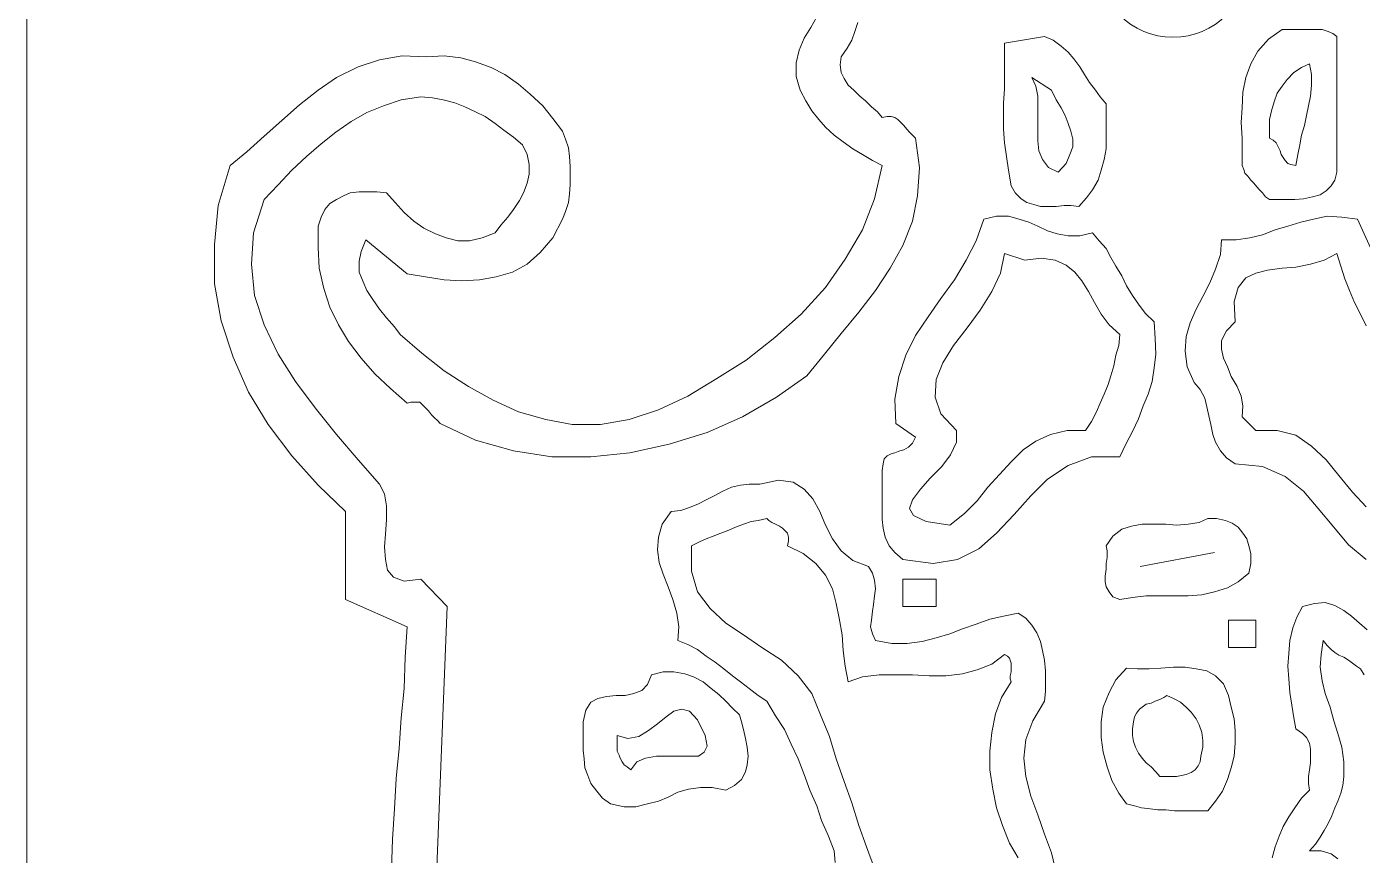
# Model space of a CAD drawing. Header units: millimetres. Extents: x -102 to 1947, y 0 to 1377.
# Drawn here: x 1065.9 to 1216.4, y 648.2 to 741.6 of the extents above; entities that cross this region are included whole.
import ezdxf

# ---------------------------------------------------------------- set-up
doc = ezdxf.new("R2010")
doc.units = ezdxf.units.MM
doc.layers.add('ceco.net 341', color=7, linetype='Continuous', lineweight=5)

# ---------------------------------------------------------------- blocks, each defined once
blk = doc.blocks.new('A$C00E300AF')
for p, q in [((-226.85, 825.53), (-229.94, 823.33)), ((-225.53, 825.53), (-226.85, 825.53)), ((-224.21, 825.53), (-225.53, 825.53)), ((-222.89, 825.53), (-224.21, 825.53)), ((-221.56, 825.53), (-222.89, 825.53)), ((-220.24, 825.53), (-221.56, 825.53)), ((-218.92, 825.53), (-220.24, 825.53)), ((-217.82, 825.53), (-218.92, 825.53)), ((-216.5, 825.09), (-217.82, 825.53)), ((-215.39, 824.65), (-216.5, 825.09)), ((-280.4, 823.99), (-289.44, 822.45)), ((-289.44, 822.45), (-289.44, 818.92)), ((-278.42, 823.11), (-280.4, 823.99)), ((-276.65, 821.79), (-278.42, 823.11)), ((-275.11, 820.46), (-276.65, 821.79)), ((-229.94, 823.33), (-232.36, 820.68)), ((-214.51, 823.99), (-215.39, 824.65)), ((-214.51, 820.91), (-214.51, 823.99)), ((-289.44, 818.92), (-289.44, 815.4)), ((-273.79, 818.92), (-275.11, 820.46)), ((-272.47, 817.16), (-273.79, 818.92)), ((-232.36, 820.68), (-233.9, 817.82)), ((-214.51, 817.6), (-214.51, 820.91)), ((-271.37, 815.4), (-272.47, 817.16)), ((-233.9, 817.82), (-235.01, 814.73)), ((-214.51, 814.51), (-214.51, 817.6)), ((-289.44, 815.4), (-289.44, 812.09)), ((-270.26, 813.63), (-271.37, 815.4)), ((-268.94, 811.87), (-270.26, 813.63)), ((-235.01, 814.73), (-235.67, 811.43)), ((-214.51, 811.21), (-214.51, 814.51)), ((-289.44, 812.09), (-289.66, 809.01)), ((-267.84, 810.33), (-268.94, 811.87)), ((-266.52, 808.79), (-267.84, 810.33)), ((-235.67, 811.43), (-235.89, 807.9)), ((-214.51, 807.9), (-214.51, 811.21)), ((-289.66, 809.01), (-289.66, 806.14)), ((-266.52, 806.14), (-266.52, 808.79)), ((-235.89, 807.9), (-236.11, 804.6)), ((-214.51, 804.82), (-214.51, 807.9)), ((-289.66, 806.14), (-289.66, 803.06)), ((-266.52, 803.5), (-266.52, 806.14)), ((-236.11, 804.6), (-235.89, 801.07)), ((-214.51, 801.73), (-214.51, 804.82)), ((-289.66, 803.06), (-289.44, 799.97)), ((-266.52, 801.07), (-266.52, 803.5)), ((-266.52, 798.65), (-266.52, 801.07)), ((-235.89, 801.07), (-235.89, 797.99)), ((-214.51, 798.87), (-214.51, 801.73)), ((-289.44, 799.97), (-288.99, 796.89)), ((-266.96, 796.22), (-266.52, 798.65)), ((-235.89, 797.99), (-235.89, 794.9)), ((-214.51, 796), (-214.51, 798.87)), ((-288.99, 796.89), (-288.55, 793.8)), ((-267.62, 793.8), (-266.96, 796.22)), ((-235.89, 794.9), (-235.45, 794.02)), ((-214.51, 793.36), (-214.51, 796)), ((-288.55, 793.8), (-287.89, 790.27)), ((-268.28, 791.6), (-267.62, 793.8)), ((-235.45, 794.02), (-235.23, 793.14)), ((-235.23, 793.14), (-234.57, 792.48)), ((-234.57, 792.48), (-233.9, 791.6)), ((-214.95, 791.6), (-214.51, 793.36)), ((-287.89, 790.27), (-287.01, 788.73)), ((-287.01, 788.73), (-285.69, 787.41)), ((-270.93, 787.63), (-269.6, 789.39)), ((-269.6, 789.39), (-268.28, 791.6)), ((-233.9, 791.6), (-233.24, 790.94)), ((-233.24, 790.94), (-232.58, 790.05)), ((-232.58, 790.05), (-231.92, 789.39)), ((-231.92, 789.39), (-231.26, 788.73)), ((-231.26, 788.73), (-230.6, 787.85)), ((-218.26, 788.29), (-216.94, 789.17)), ((-216.94, 789.17), (-215.83, 790.27)), ((-215.83, 790.27), (-214.95, 791.6)), ((-285.69, 787.41), (-284.37, 786.53)), ((-284.37, 786.53), (-282.82, 786.09)), ((-282.82, 786.09), (-281.28, 785.65)), ((-277.76, 785.65), (-275.99, 785.87)), ((-275.99, 785.87), (-274.45, 785.87)), ((-274.45, 785.87), (-272.69, 785.65)), ((-272.69, 785.65), (-270.93, 787.63)), ((-230.6, 787.85), (-229.72, 787.19)), ((-229.72, 787.19), (-227.95, 787.19)), ((-227.95, 787.19), (-225.97, 787.19)), ((-225.97, 787.19), (-223.99, 787.19)), ((-223.99, 787.19), (-222, 787.41)), ((-222, 787.41), (-220.02, 787.85)), ((-220.02, 787.85), (-218.26, 788.29)), ((-294.06, 782.78), (-295.83, 777.93)), ((-291.2, 783.44), (-294.06, 782.78)), ((-288.55, 783.44), (-291.2, 783.44)), ((-286.13, 782.78), (-288.55, 783.44)), ((-283.93, 782.12), (-286.13, 782.78)), ((-281.28, 785.65), (-279.52, 785.65)), ((-279.52, 785.65), (-277.76, 785.65)), ((-219.8, 782.78), (-222.67, 782.12)), ((-216.72, 783.44), (-219.8, 782.78)), ((-213.41, 783.22), (-216.72, 783.44)), ((-209.88, 782.78), (-213.41, 783.22)), ((-202.17, 765.81), (-209.88, 782.78)), ((-281.94, 781.24), (-283.93, 782.12)), ((-279.74, 780.14), (-281.94, 781.24)), ((-277.54, 779.48), (-279.74, 780.14)), ((-269.6, 779.7), (-272.47, 779.04)), ((-268.06, 777.93), (-269.6, 779.7)), ((-228.4, 780.36), (-231.26, 779.26)), ((-225.53, 781.24), (-228.4, 780.36)), ((-222.67, 782.12), (-225.53, 781.24)), ((-295.83, 777.93), (-298.03, 773.53)), ((-275.11, 779.04), (-277.54, 779.48)), ((-272.47, 779.04), (-275.11, 779.04)), ((-266.52, 776.17), (-268.06, 777.93)), ((-240.52, 778.15), (-240.74, 774.85)), ((-237.21, 778.15), (-240.52, 778.15)), ((-234.12, 778.6), (-237.21, 778.15)), ((-231.26, 779.26), (-234.12, 778.6)), ((-265.42, 774.19), (-266.52, 776.17)), ((-264.31, 772.2), (-265.42, 774.19)), ((-240.74, 774.85), (-241.84, 771.54)), ((-298.03, 773.53), (-300.67, 769.12)), ((-262.99, 770), (-264.31, 772.2)), ((-241.84, 771.54), (-243.16, 768.46)), ((-300.67, 769.12), (-303.76, 764.93)), ((-261.89, 767.8), (-262.99, 770)), ((-260.57, 765.59), (-261.89, 767.8)), ((-243.16, 768.46), (-244.7, 765.37)), ((-303.76, 764.93), (-306.62, 760.75)), ((-259.25, 763.61), (-260.57, 765.59)), ((-244.7, 765.37), (-246.24, 762.51)), ((-257.7, 761.63), (-259.25, 763.61)), ((-255.72, 759.64), (-257.7, 761.63)), ((-246.24, 762.51), (-247.57, 759.42)), ((-306.62, 760.75), (-309.49, 756.56)), ((-255.5, 755.9), (-255.72, 759.64)), ((-247.57, 759.42), (-248.45, 756.34)), ((-309.49, 756.56), (-311.69, 752.15)), ((-255.28, 752.37), (-255.5, 755.9)), ((-248.45, 756.34), (-248.67, 753.03)), ((-248.67, 753.03), (-248.23, 749.51)), ((-311.69, 752.15), (-313.23, 747.3)), ((-255.72, 749.29), (-255.28, 752.37)), ((-313.23, 747.3), (-314.12, 742.24)), ((-256.16, 746.2), (-255.72, 749.29)), ((-248.23, 749.51), (-246.69, 745.98)), ((-257.04, 743.34), (-256.16, 746.2)), ((-246.69, 745.98), (-245.36, 744.44)), ((-245.36, 744.44), (-244.26, 742.46)), ((-314.12, 742.24), (-313.9, 736.73)), ((-259.25, 737.83), (-258.14, 740.69)), ((-258.14, 740.69), (-257.04, 743.34)), ((-244.26, 742.46), (-243.82, 740.47)), ((-260.57, 734.96), (-259.25, 737.83)), ((-243.82, 740.47), (-243.38, 738.49)), ((-243.38, 738.49), (-242.94, 736.51)), ((-313.9, 736.73), (-309.49, 733.64)), ((-262.11, 732.1), (-260.57, 734.96)), ((-242.94, 736.51), (-242.5, 734.3)), ((-310.15, 732.32), (-311.03, 731.44)), ((-309.49, 733.64), (-310.15, 732.32)), ((-263.43, 729.23), (-262.11, 732.1)), ((-242.5, 734.3), (-241.84, 732.54)), ((-241.84, 732.54), (-240.74, 730.56)), ((-316.54, 728.79), (-316.76, 727.69)), ((-315.88, 729.45), (-316.54, 728.79)), ((-315, 729.9), (-315.88, 729.45)), ((-314.12, 730.12), (-315, 729.9)), ((-313.01, 730.56), (-314.12, 730.12)), ((-312.13, 730.78), (-313.01, 730.56)), ((-311.03, 731.44), (-312.13, 730.78)), ((-275.11, 727.25), (-269.82, 729.23)), ((-269.82, 729.23), (-263.43, 729.23)), ((-240.74, 730.56), (-239.41, 729.01)), ((-239.41, 729.01), (-237.43, 727.69)), ((-316.76, 727.69), (-316.98, 726.15)), ((-316.98, 726.15), (-316.98, 723.95)), ((-279.74, 724.17), (-275.11, 727.25)), ((-237.43, 727.69), (-231.26, 727.03)), ((-231.26, 727.03), (-226.19, 724.83)), ((-348.93, 722.84), (-350.92, 722.4)), ((-346.95, 723.06), (-348.93, 722.84)), ((-344.53, 723.06), (-346.95, 723.06)), ((-340.34, 723.95), (-344.53, 723.06)), ((-337.03, 723.5), (-340.34, 723.95)), ((-334.61, 721.96), (-337.03, 723.5)), ((-316.98, 723.95), (-316.98, 721.74)), ((-283.49, 720.42), (-279.74, 724.17)), ((-226.19, 724.83), (-222, 721.52)), ((-356.65, 719.54), (-358.41, 718.66)), ((-354.88, 720.42), (-356.65, 719.54)), ((-352.9, 721.52), (-354.88, 720.42)), ((-350.92, 722.4), (-352.9, 721.52)), ((-332.63, 719.76), (-334.61, 721.96)), ((-331.08, 716.89), (-332.63, 719.76)), ((-316.98, 721.74), (-316.98, 719.54)), ((-316.98, 719.54), (-316.98, 717.33)), ((-287.23, 716.23), (-283.49, 720.42)), ((-222, 721.52), (-218.7, 717.56)), ((-364.58, 716.89), (-366.56, 714.03)), ((-362.38, 717.11), (-364.58, 716.89)), ((-360.39, 717.78), (-362.38, 717.11)), ((-358.41, 718.66), (-360.39, 717.78)), ((-329.76, 713.81), (-331.08, 716.89)), ((-316.98, 717.33), (-316.98, 715.13)), ((-218.7, 717.56), (-215.17, 713.37)), ((-366.56, 714.03), (-367.44, 711.16)), ((-328.22, 710.72), (-329.76, 713.81)), ((-316.98, 715.13), (-316.76, 713.15)), ((-291.2, 712.05), (-287.23, 716.23)), ((-260.79, 713.59), (-262.99, 712.93)), ((-258.36, 714.03), (-260.79, 713.59)), ((-255.72, 714.03), (-258.36, 714.03)), ((-253.08, 714.03), (-255.72, 714.03)), ((-250.65, 713.81), (-253.08, 714.03)), ((-248.01, 714.03), (-250.65, 713.81)), ((-245.58, 714.47), (-248.01, 714.03)), ((-243.6, 715.35), (-245.58, 714.47)), ((-241.62, 715.35), (-243.6, 715.35)), ((-239.63, 714.91), (-241.62, 715.35)), ((-238.09, 714.25), (-239.63, 714.91)), ((-236.77, 713.37), (-238.09, 714.25)), ((-367.44, 711.16), (-367.66, 708.3)), ((-326.24, 708.08), (-328.22, 710.72)), ((-316.76, 713.15), (-316.32, 711.16)), ((-316.32, 711.16), (-315.44, 709.18)), ((-295.17, 708.52), (-291.2, 712.05)), ((-264.98, 711.38), (-266.52, 709.18)), ((-262.99, 712.93), (-264.98, 711.38)), ((-235.67, 712.05), (-236.77, 713.37)), ((-234.79, 710.72), (-235.67, 712.05)), ((-234.35, 709.18), (-234.79, 710.72)), ((-215.17, 713.37), (-211.87, 709.4)), ((-367.66, 708.3), (-367.22, 705.44)), ((-323.59, 705.88), (-326.24, 708.08)), ((-315.44, 709.18), (-314.12, 707.64)), ((-314.12, 707.64), (-312.35, 706.1)), ((-300.01, 706.1), (-295.17, 708.52)), ((-266.52, 709.18), (-266.3, 708.08)), ((-266.3, 708.08), (-266.3, 706.54)), ((-233.9, 707.42), (-234.35, 709.18)), ((-233.9, 705.21), (-233.9, 707.42)), ((-211.87, 709.4), (-207.9, 706.1)), ((-367.22, 705.44), (-366.34, 702.79)), ((-320.07, 704.55), (-323.59, 705.88)), ((-319.18, 703.01), (-320.07, 704.55)), ((-312.35, 706.1), (-305.52, 705.21)), ((-305.52, 705.21), (-300.01, 706.1)), ((-266.3, 706.54), (-266.52, 705.21)), ((-266.52, 705.21), (-266.52, 703.89)), ((-234.35, 703.01), (-233.9, 705.21)), ((-366.34, 702.79), (-365.24, 699.93)), ((-318.74, 701.47), (-319.18, 703.01)), ((-318.52, 699.49), (-318.74, 701.47)), ((-304.86, 701.69), (-312.35, 701.69)), ((-312.35, 701.69), (-312.35, 695.52)), ((-304.86, 695.52), (-304.86, 701.69)), ((-266.52, 703.89), (-266.74, 702.35)), ((-266.74, 702.35), (-266.74, 701.03)), ((-236.77, 701.03), (-234.35, 703.01)), ((-365.24, 699.93), (-364.14, 697.06)), ((-318.74, 697.94), (-318.52, 699.49)), ((-266.74, 701.03), (-266.52, 699.93)), ((-266.52, 699.93), (-265.86, 698.82)), ((-265.86, 698.82), (-264.98, 697.72)), ((-244.92, 698.16), (-242.06, 698.82)), ((-242.06, 698.82), (-239.19, 699.71)), ((-239.19, 699.71), (-236.77, 701.03)), ((-364.14, 697.06), (-363.26, 693.98)), ((-319.18, 694.42), (-318.96, 695.96)), ((-318.96, 695.96), (-318.74, 697.94)), ((-312.35, 695.52), (-304.86, 695.52)), ((-264.98, 697.72), (-263.43, 697.06)), ((-263.43, 697.06), (-260.57, 697.5)), ((-260.57, 697.5), (-257.48, 697.94)), ((-257.48, 697.94), (-254.4, 697.94)), ((-254.4, 697.94), (-251.31, 697.94)), ((-251.31, 697.94), (-248.01, 697.94)), ((-248.01, 697.94), (-244.92, 698.16)), ((-222.23, 695.52), (-223.55, 693.09)), ((-219.58, 696.18), (-222.23, 695.52)), ((-217.16, 696.4), (-219.58, 696.18)), ((-214.95, 695.74), (-217.16, 696.4)), ((-212.97, 694.64), (-214.95, 695.74)), ((-363.26, 693.98), (-362.82, 690.89)), ((-319.63, 690.89), (-319.4, 692.43)), ((-319.4, 692.43), (-319.18, 694.42)), ((-292.74, 692.65), (-295.83, 691.55)), ((-289.66, 693.32), (-292.74, 692.65)), ((-286.35, 693.98), (-289.66, 693.32)), ((-284.59, 692.87), (-286.35, 693.98)), ((-283.27, 691.33), (-284.59, 692.87)), ((-232.8, 692.43), (-238.97, 692.43)), ((-238.97, 692.43), (-238.97, 686.26)), ((-232.8, 686.26), (-232.8, 692.43)), ((-223.55, 693.09), (-224.43, 690.67)), ((-211.21, 693.32), (-212.97, 694.64)), ((-209.44, 691.77), (-211.21, 693.32)), ((-362.82, 690.89), (-363.04, 687.81)), ((-319.18, 689.35), (-319.63, 690.89)), ((-318.52, 687.81), (-319.18, 689.35)), ((-301.78, 689.35), (-304.86, 688.47)), ((-298.91, 690.45), (-301.78, 689.35)), ((-295.83, 691.55), (-298.91, 690.45)), ((-282.16, 689.57), (-283.27, 691.33)), ((-281.28, 687.59), (-282.16, 689.57)), ((-224.43, 690.67), (-225.09, 687.81)), ((-207.68, 690.23), (-209.44, 691.77)), ((-363.04, 687.81), (-360.83, 686.92)), ((-360.83, 686.92), (-358.63, 685.82)), ((-314.78, 687.15), (-318.52, 687.81)), ((-311.47, 687.15), (-314.78, 687.15)), ((-307.95, 687.59), (-311.47, 687.15)), ((-304.86, 688.47), (-307.95, 687.59)), ((-280.84, 685.6), (-281.28, 687.59)), ((-225.09, 687.81), (-225.31, 684.94)), ((-358.63, 685.82), (-356.65, 684.28)), ((-356.65, 684.28), (-354.66, 682.96)), ((-280.4, 683.4), (-280.84, 685.6)), ((-280.18, 680.97), (-280.4, 683.4)), ((-238.97, 686.26), (-232.8, 686.26)), ((-225.31, 684.94), (-225.53, 682.08)), ((-366.34, 680.75), (-368.99, 680.09)), ((-363.92, 680.75), (-366.34, 680.75)), ((-361.49, 680.31), (-363.92, 680.75)), ((-359.51, 679.65), (-361.49, 680.31)), ((-354.66, 682.96), (-352.68, 681.42)), ((-352.68, 681.42), (-350.7, 679.87)), ((-280.18, 678.77), (-280.18, 680.97)), ((-261.89, 681.64), (-264.31, 678.99)), ((-259.47, 681.42), (-261.89, 681.64)), ((-256.82, 681.42), (-259.47, 681.42)), ((-254.18, 681.64), (-256.82, 681.42)), ((-251.31, 681.86), (-254.18, 681.64)), ((-248.67, 681.86), (-251.31, 681.86)), ((-246.24, 681.42), (-248.67, 681.86)), ((-243.82, 680.97), (-246.24, 681.42)), ((-241.84, 679.87), (-243.82, 680.97)), ((-225.53, 682.08), (-225.31, 679.21)), ((-369.87, 677.89), (-371.19, 676.57)), ((-368.99, 680.09), (-369.87, 677.89)), ((-357.31, 678.55), (-359.51, 679.65)), ((-355.54, 677.01), (-357.31, 678.55)), ((-350.7, 679.87), (-348.93, 678.55)), ((-348.93, 678.55), (-346.95, 677.01)), ((-280.18, 676.35), (-280.18, 678.77)), ((-264.31, 678.99), (-265.86, 676.13)), ((-240.07, 678.11), (-241.84, 679.87)), ((-238.97, 675.47), (-240.07, 678.11)), ((-225.31, 679.21), (-225.09, 676.13)), ((-381.11, 674.8), (-382.65, 673.92)), ((-379.12, 675.25), (-381.11, 674.8)), ((-376.92, 675.47), (-379.12, 675.25)), ((-374.94, 675.47), (-376.92, 675.47)), ((-372.95, 675.91), (-374.94, 675.47)), ((-371.19, 676.57), (-372.95, 675.91)), ((-353.78, 675.69), (-355.54, 677.01)), ((-352.24, 674.14), (-353.78, 675.69)), ((-346.95, 677.01), (-344.97, 675.47)), ((-344.97, 675.47), (-342.98, 674.14)), ((-280.4, 674.14), (-280.18, 676.35)), ((-265.86, 676.13), (-267.18, 672.82)), ((-238.31, 672.82), (-238.97, 675.47)), ((-225.09, 676.13), (-224.65, 673.26)), ((-383.75, 672.16), (-384.41, 669.52)), ((-382.65, 673.92), (-383.75, 672.16)), ((-350.7, 672.6), (-352.24, 674.14)), ((-349.15, 671.06), (-350.7, 672.6)), ((-342.98, 674.14), (-341, 670.84)), ((-283.05, 669.74), (-280.4, 674.14)), ((-267.18, 672.82), (-267.62, 669.52)), ((-237.65, 670.18), (-238.31, 672.82)), ((-224.65, 673.26), (-224.21, 670.4)), ((-384.41, 669.52), (-384.41, 667.31)), ((-348.71, 669.52), (-349.15, 671.06)), ((-348.27, 667.75), (-348.71, 669.52)), ((-341, 670.84), (-339.02, 667.75)), ((-284.59, 665.55), (-283.05, 669.74)), ((-267.62, 669.52), (-267.62, 665.99)), ((-237.43, 667.53), (-237.65, 670.18)), ((-224.21, 670.4), (-223.77, 667.97)), ((-384.41, 667.31), (-384.41, 665.33)), ((-384.41, 665.33), (-384.41, 663.13)), ((-347.83, 665.77), (-348.27, 667.75)), ((-347.39, 663.79), (-347.83, 665.77)), ((-339.02, 667.75), (-337.47, 664.45)), ((-285.03, 661.36), (-284.59, 665.55)), ((-267.62, 665.99), (-267.18, 662.68)), ((-237.43, 664.67), (-237.43, 667.53)), ((-223.77, 667.97), (-222.23, 666.87)), ((-222.23, 666.87), (-221.34, 665.99)), ((-221.34, 665.99), (-220.68, 664.67)), ((-384.41, 663.13), (-384.19, 661.14)), ((-347.17, 661.8), (-347.39, 663.79)), ((-337.47, 664.45), (-335.93, 661.14)), ((-267.18, 662.68), (-266.3, 659.38)), ((-237.65, 661.8), (-237.43, 664.67)), ((-220.68, 664.67), (-220.46, 663.35)), ((-220.46, 663.35), (-220.46, 661.8)), ((-384.19, 661.14), (-383.97, 659.16)), ((-347.83, 658.28), (-347.39, 659.82)), ((-347.39, 659.82), (-347.17, 661.8)), ((-335.93, 661.14), (-334.61, 657.62)), ((-284.59, 657.18), (-285.03, 661.36)), ((-266.3, 659.38), (-265.2, 656.29)), ((-238.31, 659.16), (-237.65, 661.8)), ((-220.46, 660.26), (-220.68, 658.72)), ((-220.46, 661.8), (-220.46, 660.26)), ((-383.97, 659.16), (-383.31, 657.4)), ((-383.31, 657.4), (-382.65, 655.63)), ((-350.26, 655.19), (-348.71, 656.51)), ((-348.71, 656.51), (-347.83, 658.28)), ((-334.61, 657.62), (-333.29, 654.09)), ((-283.49, 652.77), (-284.59, 657.18)), ((-265.2, 656.29), (-263.65, 653.43)), ((-240.29, 653.87), (-239.19, 656.51)), ((-239.19, 656.51), (-238.31, 659.16)), ((-220.68, 658.72), (-220.9, 657.18)), ((-220.9, 657.18), (-220.9, 655.63)), ((-382.65, 655.63), (-381.33, 653.87)), ((-381.33, 653.87), (-380, 652.33)), ((-365.24, 652.55), (-363.04, 653.65)), ((-363.04, 653.65), (-360.61, 654.31)), ((-360.61, 654.31), (-357.97, 654.75)), ((-357.97, 654.75), (-355.32, 654.75)), ((-355.32, 654.75), (-352.24, 654.09)), ((-352.24, 654.09), (-350.26, 655.19)), ((-333.29, 654.09), (-331.75, 650.56)), ((-263.65, 653.43), (-261.89, 651.01)), ((-241.84, 651.67), (-240.29, 653.87)), ((-220.68, 654.09), (-222.45, 652.33)), ((-220.9, 655.63), (-220.68, 654.09)), ((-380, 652.33), (-378.24, 651.01)), ((-378.24, 651.01), (-375.16, 650.34)), ((-375.16, 650.34), (-372.51, 650.34)), ((-372.51, 650.34), (-369.87, 651.01)), ((-369.87, 651.01), (-367.44, 651.67)), ((-367.44, 651.67), (-365.24, 652.55)), ((-331.75, 650.56), (-330.64, 647.26)), ((-281.94, 648.58), (-283.49, 652.77)), ((-261.89, 651.01), (-260.13, 650.56)), ((-260.13, 650.56), (-258.58, 650.12)), ((-243.6, 649.46), (-241.84, 651.67)), ((-222.45, 652.33), (-223.99, 650.12)), ((-330.64, 647.26), (-329.1, 643.73)), ((-280.4, 644.17), (-281.94, 648.58)), ((-258.58, 650.12), (-256.6, 649.9)), ((-256.6, 649.9), (-254.84, 649.68)), ((-254.84, 649.68), (-253.08, 649.68)), ((-253.08, 649.68), (-251.09, 649.46)), ((-251.09, 649.46), (-249.33, 649.46)), ((-249.33, 649.46), (-247.35, 649.46)), ((-247.35, 649.46), (-245.58, 649.46)), ((-245.58, 649.46), (-243.6, 649.46)), ((-225.31, 648.14), (-226.63, 645.94)), ((-223.99, 650.12), (-225.31, 648.14)), ((-278.86, 639.99), (-280.4, 644.17)), ((-226.63, 645.94), (-227.51, 643.73)), ((-329.1, 643.73), (-327.78, 640.43)), ((-228.4, 641.31), (-229.06, 638.89)), ((-227.51, 643.73), (-228.4, 641.31)), ((-327.78, 640.43), (-327.56, 637.78)), ((-277.76, 635.58), (-278.86, 639.99))]:
    blk.add_line(p, q)
blk.add_arc((-251.45, 840.74), 16.95, 180, 0)
at = {"layer": 'ceco.net 341'}
for p, q in [((-333.07, 825.97), (-331.75, 828.4)), ((-334.61, 823.55), (-333.07, 825.97)), ((-323.15, 825.09), (-323.81, 823.11)), ((-322.49, 827.08), (-323.15, 825.09)), ((-335.71, 820.91), (-334.61, 823.55)), ((-323.81, 823.11), (-324.91, 821.35)), ((-430.25, 818.7), (-425.18, 819.58)), ((-425.18, 819.58), (-419.67, 819.36)), ((-419.67, 819.36), (-415.7, 819.58)), ((-415.7, 819.58), (-411.96, 819.14)), ((-411.96, 819.14), (-408.65, 818.26)), ((-336.37, 818.04), (-335.71, 820.91)), ((-326.24, 819.36), (-326.46, 817.6)), ((-324.91, 821.35), (-326.24, 819.36)), ((-439.94, 814.73), (-435.1, 817.16)), ((-435.1, 817.16), (-430.25, 818.7)), ((-408.65, 818.26), (-405.13, 816.94)), ((-405.13, 816.94), (-402.04, 815.4)), ((-336.37, 814.96), (-336.37, 818.04)), ((-326.46, 817.6), (-326.24, 815.84)), ((-326.24, 815.84), (-325.58, 814.51)), ((-224.21, 815.84), (-225.75, 814.29)), ((-222.45, 816.94), (-224.21, 815.84)), ((-220.68, 817.82), (-222.45, 816.94)), ((-220.24, 815.4), (-220.68, 817.82)), ((-444.13, 811.87), (-439.94, 814.73)), ((-402.04, 815.4), (-398.96, 813.19)), ((-398.96, 813.19), (-396.31, 810.99)), ((-335.49, 811.87), (-336.37, 814.96)), ((-325.58, 814.51), (-324.69, 812.97)), ((-324.69, 812.97), (-323.37, 811.87)), ((-278.86, 811.87), (-283.27, 814.73)), ((-283.27, 814.73), (-282.38, 812.75)), ((-282.38, 812.75), (-281.94, 810.55)), ((-226.85, 812.75), (-227.95, 811.21)), ((-225.75, 814.29), (-226.85, 812.75)), ((-220.46, 810.55), (-220.24, 812.97)), ((-220.24, 812.97), (-220.24, 815.4)), ((-448.32, 808.56), (-444.13, 811.87)), ((-420.99, 810.33), (-425.4, 809.67)), ((-418.35, 810.11), (-420.99, 810.33)), ((-415.92, 809.67), (-418.35, 810.11)), ((-396.31, 810.99), (-393.45, 808.34)), ((-334.17, 809.45), (-335.49, 811.87)), ((-323.37, 811.87), (-322.05, 810.55)), ((-322.05, 810.55), (-320.73, 809.45)), ((-281.94, 810.55), (-281.94, 808.12)), ((-277.76, 809.67), (-278.86, 811.87)), ((-227.95, 811.21), (-228.62, 809.23)), ((-220.9, 808.34), (-220.46, 810.55)), ((-452.28, 805.04), (-448.32, 808.56)), ((-433.11, 806.8), (-436.64, 804.82)), ((-429.37, 808.34), (-433.11, 806.8)), ((-425.4, 809.67), (-429.37, 808.34)), ((-413.28, 809.01), (-415.92, 809.67)), ((-411.08, 808.12), (-413.28, 809.01)), ((-408.65, 807.02), (-411.08, 808.12)), ((-406.45, 805.92), (-408.65, 807.02)), ((-393.45, 808.34), (-391.24, 805.48)), ((-332.85, 807.24), (-334.17, 809.45)), ((-331.3, 805.26), (-332.85, 807.24)), ((-320.73, 809.45), (-319.4, 808.12)), ((-319.4, 808.12), (-318.08, 807.02)), ((-318.08, 807.02), (-316.98, 805.7)), ((-281.94, 808.12), (-281.94, 805.48)), ((-276.65, 807.9), (-277.76, 809.67)), ((-275.77, 806.14), (-276.65, 807.9)), ((-229.28, 807.24), (-229.72, 805.26)), ((-228.62, 809.23), (-229.28, 807.24)), ((-221.34, 806.14), (-220.9, 808.34)), ((-456.25, 801.51), (-452.28, 805.04)), ((-436.64, 804.82), (-440.16, 802.39)), ((-404.24, 804.38), (-406.45, 805.92)), ((-402.26, 802.84), (-404.24, 804.38)), ((-391.24, 805.48), (-389.04, 802.61)), ((-329.76, 803.5), (-331.3, 805.26)), ((-316.98, 805.7), (-315.88, 805.92)), ((-315.88, 805.92), (-315, 805.92)), ((-315, 805.92), (-314.12, 805.7)), ((-314.12, 805.7), (-313.46, 805.26)), ((-313.46, 805.26), (-312.79, 804.6)), ((-312.79, 804.6), (-312.13, 803.94)), ((-312.13, 803.94), (-311.47, 803.06)), ((-281.94, 805.48), (-281.94, 802.84)), ((-275.11, 804.38), (-275.77, 806.14)), ((-274.45, 802.61), (-275.11, 804.38)), ((-229.72, 805.26), (-229.72, 803.06)), ((-222.45, 801.73), (-221.78, 803.94)), ((-221.78, 803.94), (-221.34, 806.14)), ((-460.22, 797.99), (-456.25, 801.51)), ((-440.16, 802.39), (-443.47, 799.75)), ((-400.06, 801.29), (-402.26, 802.84)), ((-398.07, 799.53), (-400.06, 801.29)), ((-389.04, 802.61), (-388.38, 800.85)), ((-388.38, 800.85), (-387.72, 798.87)), ((-327.78, 801.73), (-329.76, 803.5)), ((-325.8, 800.19), (-327.78, 801.73)), ((-311.47, 803.06), (-310.81, 802.39)), ((-310.81, 802.39), (-310.15, 801.73)), ((-310.15, 801.73), (-309.49, 801.07)), ((-309.49, 801.07), (-308.61, 794.46)), ((-281.94, 802.84), (-281.94, 800.41)), ((-274.01, 800.85), (-274.45, 802.61)), ((-274.01, 799.09), (-274.01, 800.85)), ((-229.72, 803.06), (-229.72, 801.07)), ((-229.72, 801.07), (-228.84, 800.63)), ((-222.89, 799.53), (-222.45, 801.73)), ((-463.96, 794.9), (-460.22, 797.99)), ((-443.47, 799.75), (-446.77, 796.89)), ((-396.97, 797.33), (-398.07, 799.53)), ((-387.72, 798.87), (-387.5, 796.89)), ((-323.59, 798.65), (-325.8, 800.19)), ((-321.39, 797.33), (-323.59, 798.65)), ((-281.94, 800.41), (-281.72, 798.21)), ((-281.72, 798.21), (-280.84, 796.22)), ((-274.67, 797.33), (-274.01, 799.09)), ((-228.84, 800.63), (-228.17, 799.97)), ((-228.17, 799.97), (-227.73, 799.09)), ((-227.73, 799.09), (-227.29, 798.21)), ((-227.29, 798.21), (-227.07, 797.33)), ((-223.33, 797.33), (-222.89, 799.53)), ((-466.61, 785.87), (-463.96, 794.9)), ((-446.77, 796.89), (-450.08, 793.8)), ((-396.53, 795.12), (-396.97, 797.33)), ((-396.53, 792.92), (-396.53, 795.12)), ((-387.5, 796.89), (-387.28, 794.68)), ((-387.28, 794.68), (-387.28, 792.7)), ((-319.18, 796), (-321.39, 797.33)), ((-316.98, 794.9), (-319.18, 796)), ((-318.74, 787.41), (-316.98, 794.9)), ((-280.84, 796.22), (-279.52, 794.46)), ((-277.32, 793.36), (-275.55, 795.34)), ((-275.55, 795.34), (-274.67, 797.33)), ((-227.07, 797.33), (-226.63, 796.67)), ((-226.63, 796.67), (-226.19, 796)), ((-226.19, 796), (-225.53, 795.34)), ((-225.53, 795.34), (-224.87, 795.12)), ((-224.87, 795.12), (-223.77, 794.9)), ((-223.77, 794.9), (-223.33, 797.33)), ((-450.08, 793.8), (-453.16, 790.5)), ((-396.97, 790.94), (-396.53, 792.92)), ((-387.28, 792.7), (-387.28, 790.5)), ((-308.61, 794.46), (-309.05, 788.07)), ((-279.52, 794.46), (-277.32, 793.36)), ((-453.16, 790.5), (-456.25, 787.19)), ((-438.4, 788.07), (-436.86, 788.73)), ((-436.86, 788.73), (-434.87, 788.95)), ((-434.87, 788.95), (-432.89, 788.95)), ((-432.89, 788.95), (-430.91, 788.95)), ((-430.91, 788.95), (-428.7, 788.73)), ((-428.7, 788.73), (-426.72, 786.53)), ((-398.74, 786.97), (-397.85, 788.73)), ((-397.85, 788.73), (-396.97, 790.94)), ((-387.28, 790.5), (-387.5, 788.51)), ((-467.49, 777.05), (-466.61, 785.87)), ((-456.25, 787.19), (-458.67, 779.7)), ((-442.59, 784.99), (-441.49, 786.31)), ((-441.49, 786.31), (-439.94, 787.19)), ((-439.94, 787.19), (-438.4, 788.07)), ((-426.72, 786.53), (-424.74, 784.32)), ((-400.06, 784.99), (-398.74, 786.97)), ((-387.72, 786.53), (-388.38, 784.55)), ((-387.5, 788.51), (-387.72, 786.53)), ((-321.39, 780.36), (-318.74, 787.41)), ((-309.05, 788.07), (-310.15, 782.34)), ((-444.13, 781.24), (-443.47, 783.22)), ((-443.47, 783.22), (-442.59, 784.99)), ((-424.74, 784.32), (-422.53, 782.34)), ((-402.92, 781.46), (-401.38, 783.22)), ((-401.38, 783.22), (-400.06, 784.99)), ((-389.04, 782.78), (-391.24, 778.6)), ((-388.38, 784.55), (-389.04, 782.78)), ((-458.67, 779.7), (-459.11, 772.65)), ((-444.13, 776.39), (-444.13, 781.24)), ((-422.53, 782.34), (-420.33, 780.8)), ((-420.33, 780.8), (-417.69, 779.48)), ((-407.11, 778.6), (-404.24, 779.7)), ((-404.24, 779.7), (-402.92, 781.46)), ((-325.35, 773.75), (-321.39, 780.36)), ((-310.15, 782.34), (-312.35, 776.83)), ((-467.49, 768.24), (-467.49, 777.05)), ((-433.33, 778.15), (-434.43, 775.51)), ((-424.08, 770.44), (-433.33, 778.15)), ((-417.69, 779.48), (-415.26, 778.6)), ((-415.26, 778.6), (-412.62, 777.93)), ((-412.62, 777.93), (-409.97, 777.93)), ((-409.97, 777.93), (-407.11, 778.6)), ((-391.24, 778.6), (-394.11, 775.29)), ((-312.35, 776.83), (-315.22, 771.76)), ((-443.91, 771.76), (-444.13, 776.39)), ((-434.43, 775.51), (-434.87, 773.31)), ((-394.11, 775.29), (-396.97, 772.65)), ((-329.76, 767.36), (-325.35, 773.75)), ((-289.44, 775.07), (-290.32, 770.66)), ((-284.81, 773.53), (-289.44, 775.07)), ((-281.06, 773.97), (-284.81, 773.53)), ((-277.98, 773.53), (-281.06, 773.97)), ((-214.51, 775.07), (-217.38, 773.53)), ((-213.63, 772.2), (-214.51, 775.07)), ((-459.11, 772.65), (-458.45, 765.59)), ((-442.81, 767.14), (-443.91, 771.76)), ((-434.87, 773.31), (-434.87, 770.88)), ((-434.87, 770.88), (-433.99, 768.68)), ((-400.28, 770.88), (-404.02, 769.78)), ((-396.97, 772.65), (-400.28, 770.88)), ((-315.22, 771.76), (-318.52, 766.7)), ((-290.32, 770.66), (-292.3, 766.48)), ((-275.55, 772.43), (-277.98, 773.53)), ((-273.57, 770.88), (-275.55, 772.43)), ((-272.03, 768.9), (-273.57, 770.88)), ((-232.8, 770.66), (-235.01, 769.56)), ((-230.16, 771.32), (-232.8, 770.66)), ((-226.85, 771.76), (-230.16, 771.32)), ((-223.77, 771.98), (-226.85, 771.76)), ((-220.46, 772.65), (-223.77, 771.98)), ((-217.38, 773.53), (-220.46, 772.65)), ((-212.75, 769.34), (-213.63, 772.2)), ((-465.95, 759.86), (-467.49, 768.24)), ((-433.99, 768.68), (-433.11, 766.7)), ((-419.89, 769.78), (-424.08, 770.44)), ((-415.7, 769.12), (-419.89, 769.78)), ((-411.74, 768.9), (-415.7, 769.12)), ((-407.77, 769.12), (-411.74, 768.9)), ((-404.02, 769.78), (-407.77, 769.12)), ((-270.48, 766.48), (-272.03, 768.9)), ((-235.01, 769.56), (-236.77, 767.36)), ((-211.65, 766.7), (-212.75, 769.34)), ((-458.45, 765.59), (-456.25, 758.98)), ((-441.49, 762.95), (-442.81, 767.14)), ((-433.11, 766.7), (-431.79, 764.71)), ((-431.79, 764.71), (-430.25, 762.51)), ((-335.27, 761.41), (-329.76, 767.36)), ((-318.52, 766.7), (-322.27, 761.85)), ((-292.3, 766.48), (-294.94, 762.29)), ((-269.16, 764.05), (-270.48, 766.48)), ((-236.77, 767.36), (-237.65, 764.27)), ((-210.55, 764.05), (-211.65, 766.7)), ((-439.5, 758.98), (-441.49, 762.95)), ((-430.25, 762.51), (-428.7, 760.53)), ((-322.27, 761.85), (-326.24, 757)), ((-294.94, 762.29), (-297.81, 758.32)), ((-267.62, 761.41), (-269.16, 764.05)), ((-237.65, 764.27), (-237.43, 759.64)), ((-209.22, 761.41), (-210.55, 764.05)), ((-463.3, 751.71), (-465.95, 759.86)), ((-456.25, 758.98), (-453.16, 752.37)), ((-437.3, 755.24), (-439.5, 758.98)), ((-428.7, 760.53), (-426.94, 758.54)), ((-341.22, 756.12), (-335.27, 761.41)), ((-265.86, 758.98), (-267.62, 761.41)), ((-263.43, 756.78), (-265.86, 758.98)), ((-237.43, 759.64), (-239.41, 757.66)), ((-207.9, 758.76), (-209.22, 761.41)), ((-426.94, 758.54), (-425.62, 756.78)), ((-425.62, 756.78), (-420.77, 752.59)), ((-347.61, 751.05), (-341.22, 756.12)), ((-326.24, 757), (-329.98, 752.37)), ((-297.81, 758.32), (-300.89, 754.36)), ((-263.65, 754.36), (-263.43, 756.78)), ((-239.41, 757.66), (-240.52, 755.46)), ((-434.43, 751.49), (-437.3, 755.24)), ((-420.77, 752.59), (-415.7, 748.63)), ((-300.89, 754.36), (-303.32, 750.39)), ((-264.31, 752.15), (-263.65, 754.36)), ((-240.52, 755.46), (-240.52, 753.47)), ((-240.52, 753.47), (-240.07, 751.49)), ((-459.78, 743.78), (-463.3, 751.71)), ((-453.16, 752.37), (-449.2, 746.2)), ((-431.35, 747.97), (-434.43, 751.49)), ((-354.22, 746.86), (-347.61, 751.05)), ((-329.98, 752.37), (-333.95, 747.52)), ((-303.32, 750.39), (-304.86, 746.64)), ((-265.42, 747.52), (-264.76, 749.73)), ((-264.76, 749.73), (-264.31, 752.15)), ((-240.07, 751.49), (-239.19, 749.51)), ((-427.82, 744.66), (-431.35, 747.97)), ((-415.7, 748.63), (-410.19, 745.1)), ((-360.83, 742.9), (-354.22, 746.86)), ((-333.95, 747.52), (-340.78, 742.68)), ((-304.86, 746.64), (-305.08, 742.68)), ((-266.08, 745.54), (-265.42, 747.52)), ((-239.19, 749.51), (-238.31, 747.3)), ((-238.31, 747.3), (-236.99, 745.1)), ((-455.37, 736.51), (-459.78, 743.78)), ((-449.2, 746.2), (-444.79, 740.25)), ((-424.08, 741.35), (-427.82, 744.66)), ((-410.19, 745.1), (-404.69, 742.02)), ((-266.96, 743.34), (-266.08, 745.54)), ((-236.99, 745.1), (-236.11, 742.9)), ((-423.2, 741.57), (-424.08, 741.35)), ((-422.09, 741.57), (-423.2, 741.57)), ((-421.21, 741.57), (-422.09, 741.57)), ((-420.55, 740.91), (-421.21, 741.57)), ((-419.89, 740.25), (-420.55, 740.91)), ((-404.69, 742.02), (-398.96, 739.37)), ((-367.44, 739.81), (-360.83, 742.9)), ((-340.78, 742.68), (-348.49, 738.27)), ((-305.08, 742.68), (-303.76, 738.93)), ((-268.72, 739.37), (-267.84, 741.35)), ((-267.84, 741.35), (-266.96, 743.34)), ((-236.11, 742.9), (-235.67, 740.69)), ((-235.67, 740.69), (-235.89, 738.27)), ((-444.79, 740.25), (-439.94, 734.3)), ((-419.23, 739.59), (-419.89, 740.25)), ((-418.57, 738.71), (-419.23, 739.59)), ((-417.91, 738.05), (-418.57, 738.71)), ((-417.25, 737.39), (-417.91, 738.05)), ((-398.96, 739.37), (-392.79, 737.61)), ((-392.79, 737.61), (-386.84, 736.51)), ((-380.45, 736.51), (-374.05, 737.61)), ((-374.05, 737.61), (-367.44, 739.81)), ((-348.49, 738.27), (-356.43, 734.74)), ((-303.76, 738.93), (-300.23, 735.18)), ((-269.82, 737.17), (-268.72, 739.37)), ((-235.89, 738.27), (-232.8, 735.18)), ((-450.08, 729.45), (-455.37, 736.51)), ((-416.58, 736.73), (-417.25, 737.39)), ((-408.65, 732.98), (-416.58, 736.73)), ((-386.84, 736.51), (-380.45, 736.51)), ((-356.43, 734.74), (-365.02, 732.1)), ((-300.23, 735.18), (-300.23, 732.54)), ((-279.08, 734.3), (-275.33, 735.18)), ((-275.33, 735.18), (-271.15, 735.18)), ((-271.15, 735.18), (-269.82, 737.17)), ((-232.8, 735.18), (-227.95, 735.18)), ((-227.95, 735.18), (-223.77, 734.08)), ((-439.94, 734.3), (-435.1, 728.57)), ((-400.06, 730.56), (-408.65, 732.98)), ((-365.02, 732.1), (-373.83, 730.12)), ((-300.23, 732.54), (-301.56, 729.68)), ((-285.25, 730.78), (-282.38, 732.76)), ((-282.38, 732.76), (-279.08, 734.3)), ((-223.77, 734.08), (-220.24, 731.66)), ((-220.24, 731.66), (-216.94, 728.57)), ((-444.13, 722.84), (-450.08, 729.45)), ((-435.1, 728.57), (-430.25, 723.06)), ((-391.46, 729.23), (-400.06, 730.56)), ((-382.65, 729.23), (-391.46, 729.23)), ((-373.83, 730.12), (-382.65, 729.23)), ((-301.56, 729.68), (-303.54, 727.03)), ((-287.89, 728.13), (-285.25, 730.78)), ((-216.94, 728.57), (-214.07, 725.05)), ((-303.54, 727.03), (-306.18, 724.39)), ((-290.54, 725.27), (-287.89, 728.13)), ((-437.96, 716.89), (-444.13, 722.84)), ((-430.25, 723.06), (-429.15, 720.86)), ((-306.18, 724.39), (-308.39, 721.96)), ((-293.18, 722.4), (-290.54, 725.27)), ((-214.07, 725.05), (-210.99, 721.3)), ((-429.15, 720.86), (-428.7, 718.22)), ((-310.15, 719.54), (-310.81, 717.56)), ((-308.39, 721.96), (-310.15, 719.54)), ((-295.61, 719.32), (-293.18, 722.4)), ((-210.99, 721.3), (-207.9, 718)), ((-437.96, 697.06), (-437.96, 716.89)), ((-428.7, 718.22), (-428.7, 715.13)), ((-310.81, 717.56), (-309.93, 716.01)), ((-301.78, 713.81), (-298.47, 716.45)), ((-298.47, 716.45), (-295.61, 719.32)), ((-428.7, 715.13), (-428.93, 711.83)), ((-348.27, 714.03), (-350.04, 713.37)), ((-346.51, 714.69), (-348.27, 714.03)), ((-344.97, 714.91), (-346.51, 714.69)), ((-342.98, 715.35), (-344.97, 714.91)), ((-342.54, 714.91), (-342.98, 715.35)), ((-341.88, 714.47), (-342.54, 714.91)), ((-341, 714.03), (-341.88, 714.47)), ((-340.12, 713.59), (-341, 714.03)), ((-339.46, 713.15), (-340.12, 713.59)), ((-309.93, 716.01), (-307.06, 714.69)), ((-307.06, 714.69), (-301.78, 713.81)), ((-428.93, 711.83), (-429.15, 708.96)), ((-356.65, 710.72), (-358.19, 710.06)), ((-355.1, 711.38), (-356.65, 710.72)), ((-353.34, 712.05), (-355.1, 711.38)), ((-351.58, 712.71), (-353.34, 712.05)), ((-350.04, 713.37), (-351.58, 712.71)), ((-338.8, 712.49), (-339.46, 713.15)), ((-338.36, 712.05), (-338.8, 712.49)), ((-338.14, 711.16), (-338.36, 712.05)), ((-338.14, 710.28), (-338.14, 711.16)), ((-429.15, 708.96), (-428.93, 706.1)), ((-358.19, 710.06), (-359.95, 709.18)), ((-359.95, 709.18), (-359.95, 703.45)), ((-338.36, 709.18), (-338.14, 710.28)), ((-334.83, 707.42), (-338.36, 709.18)), ((-331.97, 705.21), (-334.83, 707.42)), ((-258.81, 704.55), (-242.06, 707.64)), ((-242.06, 707.64), (-258.81, 704.55)), ((-428.93, 706.1), (-428.48, 703.67)), ((-329.76, 702.57), (-331.97, 705.21)), ((-428.48, 703.67), (-427.16, 702.13)), ((-427.16, 702.13), (-424.74, 701.25)), ((-424.74, 701.25), (-420.99, 701.69)), ((-420.99, 701.69), (-415.04, 695.52)), ((-359.95, 703.45), (-358.63, 698.82)), ((-328.22, 699.49), (-329.76, 702.57)), ((-358.63, 698.82), (-355.76, 695.08)), ((-327.34, 696.18), (-328.22, 699.49)), ((-424.08, 690.89), (-437.96, 697.06)), ((-415.04, 695.52), (-418.13, 617.51)), ((-326.68, 692.87), (-327.34, 696.18)), ((-355.76, 695.08), (-352.24, 691.77)), ((-326.02, 689.13), (-326.68, 692.87)), ((-424.52, 684.06), (-424.08, 690.89)), ((-352.24, 691.77), (-348.27, 689.13)), ((-348.27, 689.13), (-344.09, 686.26)), ((-325.8, 685.6), (-326.02, 689.13)), ((-217.6, 687.81), (-218.04, 684.72)), ((-216.72, 686.7), (-217.6, 687.81)), ((-215.83, 685.82), (-216.72, 686.7)), ((-424.74, 677.01), (-424.52, 684.06)), ((-344.09, 686.26), (-339.68, 683.4)), ((-339.68, 683.4), (-335.93, 679.87)), ((-325.35, 682.08), (-325.8, 685.6)), ((-289.44, 684.72), (-292.3, 682.52)), ((-288.77, 684.28), (-289.44, 684.72)), ((-288.33, 683.84), (-288.77, 684.28)), ((-288.11, 683.4), (-288.33, 683.84)), ((-287.89, 682.74), (-288.11, 683.4)), ((-218.04, 684.72), (-218.26, 681.86)), ((-214.95, 685.16), (-215.83, 685.82)), ((-214.07, 684.5), (-214.95, 685.16)), ((-212.97, 684.06), (-214.07, 684.5)), ((-211.87, 683.4), (-212.97, 684.06)), ((-210.99, 682.74), (-211.87, 683.4)), ((-324.69, 678.55), (-325.35, 682.08)), ((-298.91, 680.31), (-302.66, 679.87)), ((-295.61, 681.2), (-298.91, 680.31)), ((-292.3, 682.52), (-295.61, 681.2)), ((-288.11, 679.87), (-287.89, 680.75)), ((-287.89, 682.08), (-287.89, 682.74)), ((-287.89, 681.42), (-287.89, 682.08)), ((-287.89, 680.75), (-287.89, 681.42)), ((-218.26, 681.86), (-217.82, 678.77)), ((-210.11, 682.08), (-210.99, 682.74)), ((-209.22, 681.42), (-210.11, 682.08)), ((-208.34, 680.09), (-209.22, 681.42)), ((-335.93, 679.87), (-332.85, 675.91)), ((-321.39, 679.65), (-324.69, 678.55)), ((-317.64, 680.09), (-321.39, 679.65)), ((-313.9, 680.09), (-317.64, 680.09)), ((-310.15, 680.09), (-313.9, 680.09)), ((-306.4, 679.87), (-310.15, 680.09)), ((-302.66, 679.87), (-306.4, 679.87)), ((-290.1, 675.03), (-287.89, 678.55)), ((-288.11, 679.21), (-288.11, 679.87)), ((-287.89, 678.55), (-288.11, 679.21)), ((-217.82, 678.77), (-217.16, 675.91)), ((-425.4, 670.4), (-424.74, 677.01)), ((-332.85, 675.91), (-330.86, 671.06)), ((-291.42, 671.28), (-290.1, 675.03)), ((-254.4, 674.58), (-255.5, 674.14)), ((-253.52, 675.03), (-254.4, 674.58)), ((-252.86, 675.47), (-253.52, 675.03)), ((-251.31, 674.8), (-252.86, 675.47)), ((-249.77, 673.92), (-251.31, 674.8)), ((-217.16, 675.91), (-216.06, 672.82)), ((-363.92, 671.94), (-365.68, 670.62)), ((-362.16, 672.38), (-363.92, 671.94)), ((-360.39, 671.94), (-362.16, 672.38)), ((-358.63, 669.96), (-360.39, 671.94)), ((-292.3, 667.09), (-291.42, 671.28)), ((-259.69, 671.5), (-260.13, 670.62)), ((-259.03, 672.38), (-259.69, 671.5)), ((-258.36, 672.82), (-259.03, 672.38)), ((-257.48, 673.48), (-258.36, 672.82)), ((-256.38, 673.7), (-257.48, 673.48)), ((-255.5, 674.14), (-256.38, 673.7)), ((-248.45, 672.82), (-249.77, 673.92)), ((-247.35, 671.72), (-248.45, 672.82)), ((-246.24, 670.18), (-247.35, 671.72)), ((-216.06, 672.82), (-215.17, 669.74)), ((-425.84, 663.57), (-425.4, 670.4)), ((-367.66, 669.08), (-369.65, 667.53)), ((-365.68, 670.62), (-367.66, 669.08)), ((-356.87, 666.43), (-358.63, 669.96)), ((-330.86, 671.06), (-328.88, 666.21)), ((-260.35, 669.52), (-260.57, 667.97)), ((-260.13, 670.62), (-260.35, 669.52)), ((-245.58, 668.86), (-246.24, 670.18)), ((-244.92, 667.09), (-245.58, 668.86)), ((-215.17, 669.74), (-214.29, 666.87)), ((-374.28, 665.77), (-376.7, 666.43)), ((-376.7, 666.43), (-376.7, 665.33)), ((-376.7, 665.33), (-376.7, 664.67)), ((-371.85, 666.21), (-374.28, 665.77)), ((-369.65, 667.53), (-371.85, 666.21)), ((-356.43, 664.01), (-356.87, 666.43)), ((-328.88, 666.21), (-327.34, 661.14)), ((-292.74, 662.91), (-292.3, 667.09)), ((-260.57, 667.97), (-260.57, 666.43)), ((-260.57, 666.43), (-260.35, 665.11)), ((-244.7, 665.33), (-244.92, 667.09)), ((-244.7, 663.79), (-244.7, 665.33)), ((-214.29, 666.87), (-213.41, 663.79)), ((-426.5, 656.74), (-425.84, 663.57)), ((-376.7, 664.67), (-376.7, 663.79)), ((-376.7, 663.79), (-376.7, 662.91)), ((-376.7, 662.91), (-376.26, 662.02)), ((-358.41, 661.8), (-357.09, 662.68)), ((-357.09, 662.68), (-356.43, 664.01)), ((-292.74, 658.72), (-292.74, 662.91)), ((-260.35, 665.11), (-259.91, 663.79)), ((-259.91, 663.79), (-259.25, 662.46)), ((-259.25, 662.46), (-258.36, 661.36)), ((-245.14, 661.8), (-244.7, 663.79)), ((-213.41, 663.79), (-212.97, 660.48)), ((-376.26, 662.02), (-376.04, 661.36)), ((-376.04, 661.36), (-375.6, 660.48)), ((-375.6, 660.48), (-375.16, 659.82)), ((-375.16, 659.82), (-374.5, 659.38)), ((-374.5, 659.38), (-373.61, 658.72)), ((-373.61, 658.72), (-372.29, 660.48)), ((-372.29, 660.48), (-370.31, 661.36)), ((-370.31, 661.36), (-367.88, 661.8)), ((-367.88, 661.8), (-365.24, 661.8)), ((-365.24, 661.8), (-362.6, 661.8)), ((-362.6, 661.8), (-360.17, 661.8)), ((-360.17, 661.8), (-358.41, 661.8)), ((-327.34, 661.14), (-325.58, 656.07)), ((-258.36, 661.36), (-257.48, 660.26)), ((-257.48, 660.26), (-256.38, 659.38)), ((-256.38, 659.38), (-255.28, 658.28)), ((-246.47, 658.72), (-245.8, 659.6)), ((-245.8, 659.6), (-245.36, 660.48)), ((-245.36, 660.48), (-245.14, 661.8)), ((-212.97, 660.48), (-212.97, 657.18)), ((-426.94, 649.9), (-426.5, 656.74)), ((-292.08, 654.31), (-292.74, 658.72)), ((-255.28, 658.28), (-254.4, 657.18)), ((-254.4, 657.18), (-253.08, 657.18)), ((-253.08, 657.18), (-251.97, 657.18)), ((-251.97, 657.18), (-250.65, 657.18)), ((-250.65, 657.18), (-249.55, 657.4)), ((-249.55, 657.4), (-248.45, 657.62)), ((-248.45, 657.62), (-247.35, 658.06)), ((-247.35, 658.06), (-246.47, 658.72)), ((-212.97, 657.18), (-213.19, 655.19)), ((-325.58, 656.07), (-323.81, 651.23)), ((-291.2, 650.12), (-292.08, 654.31)), ((-213.63, 653.43), (-214.29, 651.67)), ((-213.19, 655.19), (-213.63, 653.43)), ((-323.81, 651.23), (-322.27, 646.16)), ((-214.29, 651.67), (-214.95, 650.12)), ((-427.38, 643.07), (-426.94, 649.9)), ((-289.88, 646.16), (-291.2, 650.12)), ((-215.61, 648.36), (-216.5, 646.6)), ((-214.95, 650.12), (-215.61, 648.36)), ((-322.27, 646.16), (-320.51, 641.31)), ((-288.33, 642.19), (-289.88, 646.16)), ((-217.38, 645.06), (-218.26, 643.51)), ((-216.5, 646.6), (-217.38, 645.06)), ((-427.6, 636.24), (-427.38, 643.07)), ((-320.51, 641.31), (-318.74, 636.46)), ((-286.35, 638.89), (-288.33, 642.19)), ((-219.36, 641.97), (-220.68, 640.43)), ((-218.26, 643.51), (-219.36, 641.97)), ((-220.68, 640.43), (-218.04, 640.43)), ((-218.04, 640.43), (-215.83, 639.77)), ((-215.83, 639.77), (-214.29, 638.67))]:
    blk.add_line(p, q, dxfattribs=at)
blk = doc.blocks.new('w341a')
at = {"layer": 'ceco.net 341', "lineweight": 5}
blk.add_line((1065.91, 1185.58), (1065.91, 328.47), dxfattribs=at)
at = {"layer": 'ceco.net 341', "xscale": 0.5, "yscale": 0.5, "zscale": 0.5}
blk.add_blockref('A$C00E300AF', (1320.81, 328.47), dxfattribs=at)

msp = doc.modelspace()

# ---------------------------------------------------------------- block references
msp.add_blockref('w341a', (0, 0))

doc.saveas('drawing.dxf')
